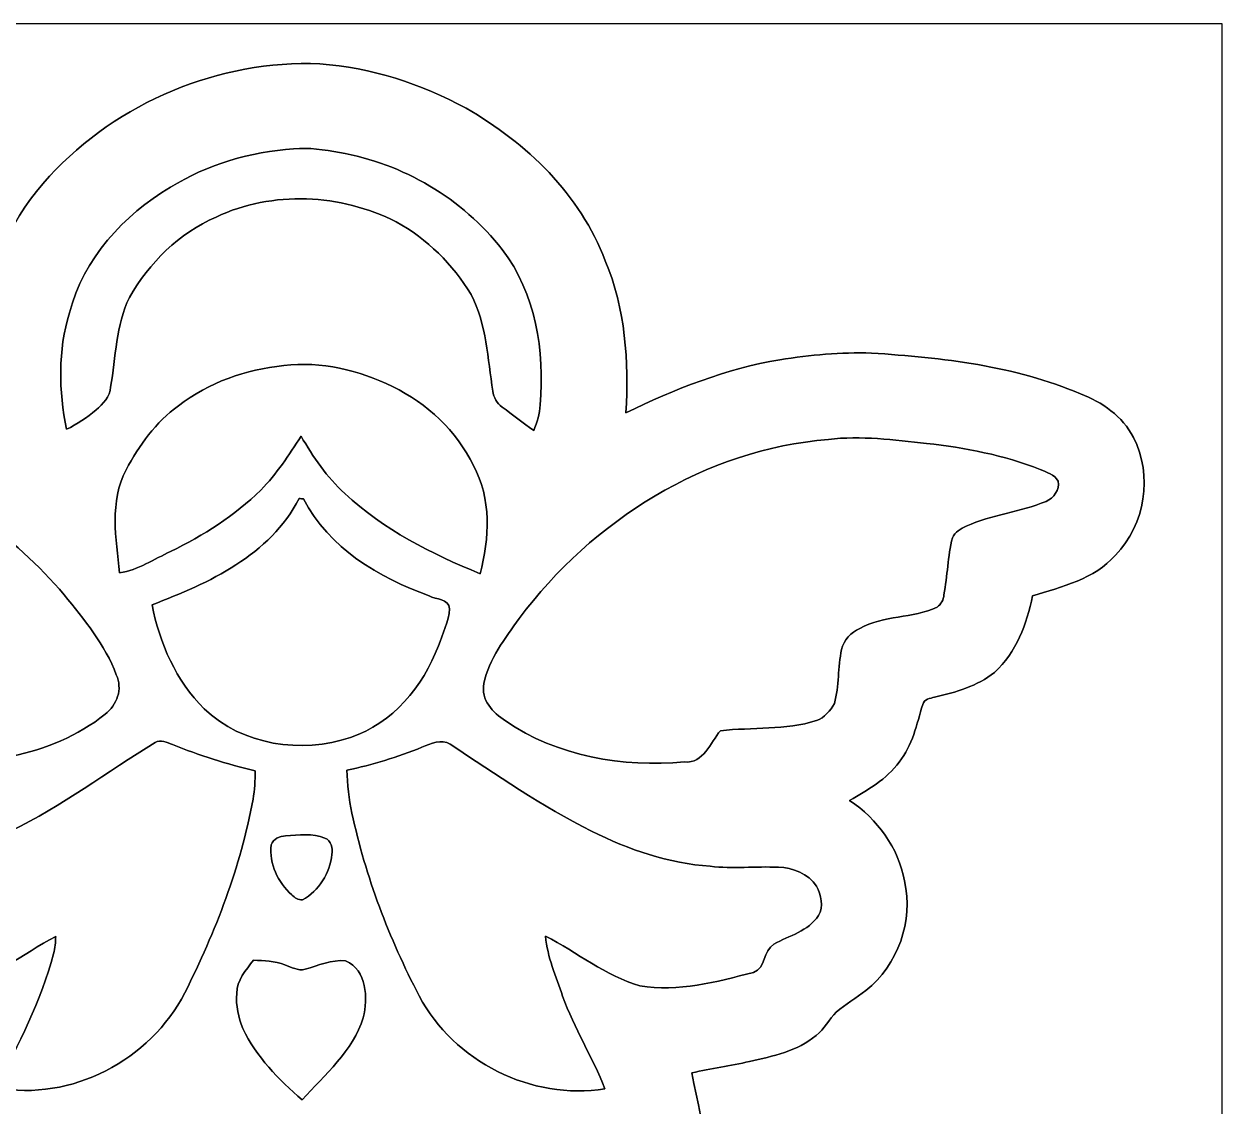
# Model space of a CAD drawing. Header units: centimetres. Extents: x -16.8 to 16.8, y -16.7 to 16.7.
# Drawn here: x -4.69 to 16.77, y -2.73 to 16.67 of the extents above; entities that cross this region are included whole.
import ezdxf

# ---------------------------------------------------------------- set-up
doc = ezdxf.new("R2010")
doc.units = ezdxf.units.CM
doc.header["$MEASUREMENT"] = 0
doc.layers.add('Layer 1', color=7, linetype='Continuous')

msp = doc.modelspace()

# ---------------------------------------------------------------- linework, layer by layer
at = {"layer": 'Layer 1', "color": 7}
for points, knots in [([(-16.77458, 16.66875), (-16.77458, 16.66875), (16.77458, 16.66875), (16.77458, 16.66875), (16.77458, 16.66875), (16.77458, 16.66875), (16.77458, -16.66875), (16.77458, -16.66875), (16.77458, -16.66875), (16.77458, -16.66875), (-16.77458, -16.66875), (-16.77458, -16.66875), (-16.77458, -16.66875), (-16.77458, -16.66875), (-16.77458, 16.66875), (-16.77458, 16.66875), (-16.77458, 16.66875), (-16.77458, 16.66875), (-16.77458, 16.66875), (-16.77458, 16.66875)], [0, 0, 0, 0, 0.16666667, 0.16666667, 0.16666667, 0.16666667, 0.33333333, 0.33333333, 0.33333333, 0.33333333, 0.5, 0.5, 0.5, 0.5, 0.66666667, 0.66666667, 0.66666667, 0.66666667, 1, 1, 1, 1]), ([(-4.2358, 13.9379), (-4.87821, 13.24151), (-5.30013, 12.35675), (-5.47017, 11.42718), (-5.47017, 11.42718), (-5.60317, 10.86167), (-5.54426, 10.27712), (-5.54531, 9.70245), (-5.54531, 9.70245), (-6.02192, 9.90565), (-6.483, 10.14765), (-6.97794, 10.30499), (-6.97794, 10.30499), (-7.72231, 10.57663), (-8.50865, 10.71316), (-9.29675, 10.77101), (-9.29675, 10.77101), (-10.0517, 10.78583), (-10.80453, 10.69799), (-11.55241, 10.60309), (-11.55241, 10.60309), (-12.36345, 10.50819), (-13.15649, 10.2803), (-13.90191, 9.94833), (-13.90191, 9.94833), (-14.1411, 9.84179), (-14.34536, 9.66646), (-14.51116, 9.46573), (-14.51116, 9.46573), (-15.12041, 8.66352), (-14.82125, 7.38964), (-13.98658, 6.864), (-13.98658, 6.864), (-13.64756, 6.62693), (-13.22282, 6.5786), (-12.85487, 6.40503), (-12.85487, 6.40503), (-12.78255, 6.34048), (-12.81042, 6.21418), (-12.76526, 6.13763), (-12.76526, 6.13763), (-12.6873, 5.75945), (-12.49468, 5.40597), (-12.23045, 5.12621), (-12.23045, 5.12621), (-11.87062, 4.77132), (-11.36509, 4.66196), (-10.88954, 4.55965), (-10.88954, 4.55965), (-10.79712, 4.18147), (-10.70681, 3.78813), (-10.45845, 3.47592), (-10.45845, 3.47592), (-10.24749, 3.14149), (-9.88378, 2.95769), (-9.56239, 2.74779), (-9.56239, 2.74779), (-9.77759, 2.56716), (-10.00372, 2.3936), (-10.17164, 2.16535), (-10.17164, 2.16535), (-10.64719, 1.51483), (-10.71316, 0.5842), (-10.31416, -0.11924), (-10.31416, -0.11924), (-10.10849, -0.47343), (-9.76912, -0.71085), (-9.44386, -0.94544), (-9.44386, -0.94544), (-9.22161, -1.0855), (-9.11578, -1.34267), (-8.90693, -1.49825), (-8.90693, -1.49825), (-8.7503, -1.64289), (-8.54675, -1.71979), (-8.34708, -1.7847), (-8.34708, -1.7847), (-7.81614, -1.92229), (-7.27886, -2.03764), (-6.73876, -2.13289), (-6.73876, -2.13289), (-6.84742, -2.81693), (-7.03016, -3.48686), (-7.2009, -4.15749), (-7.2009, -4.15749), (-7.61788, -5.76509), (-8.15904, -7.33637), (-8.70162, -8.90482), (-8.70162, -8.90482), (-8.89388, -9.43786), (-9.06533, -9.97973), (-9.18245, -10.53465), (-9.18245, -10.53465), (-9.21844, -10.87896), (-9.14329, -11.23809), (-8.95809, -11.53231), (-8.95809, -11.53231), (-8.77253, -11.82441), (-8.48254, -12.02196), (-8.24618, -12.26891), (-8.24618, -12.26891), (-8.00488, -12.51021), (-7.96008, -12.87886), (-7.73642, -13.13392), (-7.73642, -13.13392), (-7.51064, -13.42531), (-7.1568, -13.56395), (-6.83013, -13.70965), (-6.83013, -13.70965), (-5.79649, -14.12064), (-4.72334, -14.43179), (-3.62938, -14.63357), (-3.62938, -14.63357), (-3.52002, -14.66391), (-3.36691, -14.65439), (-3.31435, -14.77574), (-3.31435, -14.77574), (-3.19828, -15.00187), (-3.11079, -15.24423), (-2.9658, -15.45519), (-2.9658, -15.45519), (-2.69064, -15.83443), (-2.30717, -16.15052), (-1.85138, -16.28069), (-1.85138, -16.28069), (-1.13171, -16.53928), (-0.30727, -16.3389), (0.27058, -15.85524), (0.27058, -15.85524), (0.39511, -15.94203), (0.51929, -16.02952), (0.65087, -16.10642), (0.65087, -16.10642), (1.33456, -16.516), (2.25319, -16.48001), (2.91112, -16.0341), (2.91112, -16.0341), (3.32493, -15.78892), (3.59692, -15.36841), (3.78213, -14.93485), (3.78213, -14.93485), (3.83046, -14.84842), (3.85763, -14.73518), (3.94794, -14.68085), (3.94794, -14.68085), (4.22839, -14.60182), (4.51873, -14.56725), (4.80307, -14.50375), (4.80307, -14.50375), (5.79755, -14.2815), (6.77404, -13.97141), (7.70855, -13.56431), (7.70855, -13.56431), (8.09907, -13.40026), (8.39893, -13.06654), (8.53863, -12.6686), (8.53863, -12.6686), (8.72314, -12.14684), (9.31439, -11.94012), (9.54299, -11.44799), (9.54299, -11.44799), (9.62484, -11.28113), (9.70844, -11.10791), (9.72855, -10.92129), (9.72855, -10.92129), (9.78394, -10.61967), (9.67846, -10.32369), (9.61284, -10.03371), (9.61284, -10.03371), (9.1059, -8.40458), (8.47972, -6.8139), (8.02569, -5.16819), (8.02569, -5.16819), (7.73501, -4.1656), (7.46725, -3.15454), (7.27569, -2.12796), (7.27569, -2.12796), (7.61965, -2.05952), (7.96678, -2.00625), (8.30862, -1.92511), (8.30862, -1.92511), (8.72596, -1.8348), (9.16728, -1.74272), (9.50172, -1.45803), (9.50172, -1.45803), (9.64918, -1.34549), (9.7349, -1.1744), (9.8619, -1.04211), (9.8619, -1.04211), (10.02947, -0.90099), (10.21927, -0.78952), (10.39213, -0.65511), (10.39213, -0.65511), (10.96927, -0.19756), (11.24973, 0.59161), (11.08216, 1.30986), (11.08216, 1.30986), (10.97844, 1.90288), (10.59956, 2.42006), (10.10179, 2.74955), (10.10179, 2.74955), (10.42494, 2.94005), (10.76537, 3.12737), (10.98867, 3.43958), (10.98867, 3.43958), (11.22751, 3.73733), (11.30653, 4.11551), (11.4113, 4.47252), (11.4113, 4.47252), (11.43388, 4.56671), (11.54571, 4.5787), (11.62297, 4.60516), (11.62297, 4.60516), (12.00256, 4.6863), (12.38885, 4.80166), (12.69824, 5.04613), (12.69824, 5.04613), (13.08876, 5.39926), (13.27503, 5.91538), (13.37874, 6.41914), (13.37874, 6.41914), (13.90368, 6.58177), (14.48541, 6.71795), (14.86429, 7.14939), (14.86429, 7.14939), (15.39699, 7.69479), (15.5388, 8.58097), (15.18602, 9.25936), (15.18602, 9.25936), (14.99376, 9.63683), (14.62546, 9.8933), (14.23635, 10.03935), (14.23635, 10.03935), (13.05701, 10.54523), (11.76373, 10.68529), (10.49549, 10.77066), (10.49549, 10.77066), (9.94551, 10.78759), (9.39588, 10.73573), (8.85331, 10.65071), (8.85331, 10.65071), (7.8867, 10.48985), (6.96912, 10.12684), (6.09282, 9.69892), (6.09282, 9.69892), (6.14962, 10.61896), (6.08506, 11.56652), (5.72276, 12.42448), (5.72276, 12.42448), (5.2772, 13.61052), (4.31518, 14.53903), (3.23074, 15.15674), (3.23074, 15.15674), (2.42499, 15.59701), (1.52964, 15.88452), (0.61172, 15.95332), (0.61172, 15.95332), (-1.19309, 16.03163), (-3.01272, 15.26399), (-4.2358, 13.9379)], [0, 0, 0, 0, 0.01515152, 0.01515152, 0.01515152, 0.01515152, 0.03030303, 0.03030303, 0.03030303, 0.03030303, 0.04545455, 0.04545455, 0.04545455, 0.04545455, 0.06060606, 0.06060606, 0.06060606, 0.06060606, 0.07575758, 0.07575758, 0.07575758, 0.07575758, 0.09090909, 0.09090909, 0.09090909, 0.09090909, 0.10606061, 0.10606061, 0.10606061, 0.10606061, 0.12121212, 0.12121212, 0.12121212, 0.12121212, 0.13636364, 0.13636364, 0.13636364, 0.13636364, 0.15151515, 0.15151515, 0.15151515, 0.15151515, 0.16666667, 0.16666667, 0.16666667, 0.16666667, 0.18181818, 0.18181818, 0.18181818, 0.18181818, 0.1969697, 0.1969697, 0.1969697, 0.1969697, 0.21212121, 0.21212121, 0.21212121, 0.21212121, 0.22727273, 0.22727273, 0.22727273, 0.22727273, 0.24242424, 0.24242424, 0.24242424, 0.24242424, 0.25757576, 0.25757576, 0.25757576, 0.25757576, 0.27272727, 0.27272727, 0.27272727, 0.27272727, 0.28787879, 0.28787879, 0.28787879, 0.28787879, 0.3030303, 0.3030303, 0.3030303, 0.3030303, 0.31818182, 0.31818182, 0.31818182, 0.31818182, 0.33333333, 0.33333333, 0.33333333, 0.33333333, 0.34848485, 0.34848485, 0.34848485, 0.34848485, 0.36363636, 0.36363636, 0.36363636, 0.36363636, 0.37878788, 0.37878788, 0.37878788, 0.37878788, 0.39393939, 0.39393939, 0.39393939, 0.39393939, 0.40909091, 0.40909091, 0.40909091, 0.40909091, 0.42424242, 0.42424242, 0.42424242, 0.42424242, 0.43939394, 0.43939394, 0.43939394, 0.43939394, 0.45454545, 0.45454545, 0.45454545, 0.45454545, 0.46969697, 0.46969697, 0.46969697, 0.46969697, 0.48484848, 0.48484848, 0.48484848, 0.48484848, 0.5, 0.5, 0.5, 0.5, 0.51515152, 0.51515152, 0.51515152, 0.51515152, 0.53030303, 0.53030303, 0.53030303, 0.53030303, 0.54545455, 0.54545455, 0.54545455, 0.54545455, 0.56060606, 0.56060606, 0.56060606, 0.56060606, 0.57575758, 0.57575758, 0.57575758, 0.57575758, 0.59090909, 0.59090909, 0.59090909, 0.59090909, 0.60606061, 0.60606061, 0.60606061, 0.60606061, 0.62121212, 0.62121212, 0.62121212, 0.62121212, 0.63636364, 0.63636364, 0.63636364, 0.63636364, 0.65151515, 0.65151515, 0.65151515, 0.65151515, 0.66666667, 0.66666667, 0.66666667, 0.66666667, 0.68181818, 0.68181818, 0.68181818, 0.68181818, 0.6969697, 0.6969697, 0.6969697, 0.6969697, 0.71212121, 0.71212121, 0.71212121, 0.71212121, 0.72727273, 0.72727273, 0.72727273, 0.72727273, 0.74242424, 0.74242424, 0.74242424, 0.74242424, 0.75757576, 0.75757576, 0.75757576, 0.75757576, 0.77272727, 0.77272727, 0.77272727, 0.77272727, 0.78787879, 0.78787879, 0.78787879, 0.78787879, 0.8030303, 0.8030303, 0.8030303, 0.8030303, 0.81818182, 0.81818182, 0.81818182, 0.81818182, 0.83333333, 0.83333333, 0.83333333, 0.83333333, 0.84848485, 0.84848485, 0.84848485, 0.84848485, 0.86363636, 0.86363636, 0.86363636, 0.86363636, 0.87878788, 0.87878788, 0.87878788, 0.87878788, 0.89393939, 0.89393939, 0.89393939, 0.89393939, 0.90909091, 0.90909091, 0.90909091, 0.90909091, 0.92424242, 0.92424242, 0.92424242, 0.92424242, 0.93939394, 0.93939394, 0.93939394, 0.93939394, 0.95454545, 0.95454545, 0.95454545, 0.95454545, 0.96969697, 0.96969697, 0.96969697, 0.96969697, 1, 1, 1, 1]), ([(0.13935, 14.42932), (0.41416, 14.45895), (0.68933, 14.41168), (0.9592, 14.36582), (0.9592, 14.36582), (2.10079, 14.16861), (3.16371, 13.5382), (3.87844, 12.62662), (3.87844, 12.62662), (4.47534, 11.83958), (4.64009, 10.8077), (4.55789, 9.84285), (4.55789, 9.84285), (4.54554, 9.6841), (4.50709, 9.52817), (4.44077, 9.38354), (4.44077, 9.38354), (4.2478, 9.51759), (4.06294, 9.66258), (3.87456, 9.80299), (3.87456, 9.80299), (3.78354, 9.87072), (3.72251, 9.97409), (3.70875, 10.08697), (3.70875, 10.08697), (3.61491, 10.67012), (3.59939, 11.2843), (3.31964, 11.81806), (3.31964, 11.81806), (2.99579, 12.36027), (2.53083, 12.81747), (1.97732, 13.12227), (1.97732, 13.12227), (0.98672, 13.62463), (-0.23848, 13.68566), (-1.25095, 13.20835), (-1.25095, 13.20835), (-1.91064, 12.91555), (-2.4511, 12.39132), (-2.80388, 11.76514), (-2.80388, 11.76514), (-3.04729, 11.26596), (-3.04341, 10.69763), (-3.14008, 10.16141), (-3.14008, 10.16141), (-3.14784, 9.98502), (-3.27695, 9.85837), (-3.40043, 9.75007), (-3.40043, 9.75007), (-3.56694, 9.6199), (-3.73733, 9.48972), (-3.93241, 9.4047), (-3.93241, 9.4047), (-4.06471, 10.09297), (-4.08869, 10.81793), (-3.87562, 11.49315), (-3.87562, 11.49315), (-3.62726, 12.45729), (-2.90971, 13.2461), (-2.06446, 13.7414), (-2.06446, 13.7414), (-1.40406, 14.15486), (-0.63535, 14.37781), (0.13935, 14.42932)], [0, 0, 0, 0, 0.05882353, 0.05882353, 0.05882353, 0.05882353, 0.11764706, 0.11764706, 0.11764706, 0.11764706, 0.17647059, 0.17647059, 0.17647059, 0.17647059, 0.23529412, 0.23529412, 0.23529412, 0.23529412, 0.29411765, 0.29411765, 0.29411765, 0.29411765, 0.35294118, 0.35294118, 0.35294118, 0.35294118, 0.41176471, 0.41176471, 0.41176471, 0.41176471, 0.47058824, 0.47058824, 0.47058824, 0.47058824, 0.52941176, 0.52941176, 0.52941176, 0.52941176, 0.58823529, 0.58823529, 0.58823529, 0.58823529, 0.64705882, 0.64705882, 0.64705882, 0.64705882, 0.70588235, 0.70588235, 0.70588235, 0.70588235, 0.76470588, 0.76470588, 0.76470588, 0.76470588, 0.82352941, 0.82352941, 0.82352941, 0.82352941, 0.88235294, 0.88235294, 0.88235294, 0.88235294, 1, 1, 1, 1]), ([(-0.03739, 10.54664), (0.63359, 10.62955), (1.31092, 10.45951), (1.91347, 10.16917), (1.91347, 10.16917), (2.53083, 9.87107), (3.06035, 9.37719), (3.36056, 8.75665), (3.36056, 8.75665), (3.68582, 8.16539), (3.64772, 7.44784), (3.48298, 6.81496), (3.48298, 6.81496), (2.61056, 7.17021), (1.74943, 7.60412), (1.05728, 8.25465), (1.05728, 8.25465), (0.73272, 8.54287), (0.49142, 8.90976), (0.27234, 9.28088), (0.27234, 9.28088), (0.05786, 8.94115), (-0.16475, 8.60284), (-0.44873, 8.31568), (-0.44873, 8.31568), (-0.91616, 7.85495), (-1.47567, 7.50076), (-2.06375, 7.21395), (-2.06375, 7.21395), (-2.3622, 7.07602), (-2.64619, 6.88269), (-2.97744, 6.83189), (-2.97744, 6.83189), (-3.04694, 7.44573), (-3.16195, 8.10436), (-2.86173, 8.67798), (-2.86173, 8.67798), (-2.62573, 9.11225), (-2.33363, 9.53805), (-1.92088, 9.82274), (-1.92088, 9.82274), (-1.38359, 10.24643), (-0.71332, 10.47644), (-0.03739, 10.54664)], [0, 0, 0, 0, 0.08333333, 0.08333333, 0.08333333, 0.08333333, 0.16666667, 0.16666667, 0.16666667, 0.16666667, 0.25, 0.25, 0.25, 0.25, 0.33333333, 0.33333333, 0.33333333, 0.33333333, 0.41666667, 0.41666667, 0.41666667, 0.41666667, 0.5, 0.5, 0.5, 0.5, 0.58333333, 0.58333333, 0.58333333, 0.58333333, 0.66666667, 0.66666667, 0.66666667, 0.66666667, 0.75, 0.75, 0.75, 0.75, 0.83333333, 0.83333333, 0.83333333, 0.83333333, 1, 1, 1, 1]), ([(-9.84391, 9.2396), (-8.99971, 9.2837), (-8.15763, 9.10308), (-7.36424, 8.82474), (-7.36424, 8.82474), (-6.05402, 8.33755), (-4.87786, 7.499), (-3.96981, 6.43784), (-3.96981, 6.43784), (-3.61421, 5.9944), (-3.23462, 5.54531), (-3.03883, 5.0038), (-3.03883, 5.0038), (-2.91888, 4.75227), (-3.02472, 4.45911), (-3.23674, 4.29613), (-3.23674, 4.29613), (-4.21711, 3.51931), (-5.54143, 3.35139), (-6.75287, 3.44629), (-6.75287, 3.44629), (-7.00158, 3.53483), (-7.05944, 3.84316), (-7.26616, 3.98251), (-7.26616, 3.98251), (-7.78334, 4.08834), (-8.32732, 3.98462), (-8.83532, 4.14973), (-8.83532, 4.14973), (-9.011, 4.18888), (-9.18316, 4.28978), (-9.27241, 4.44994), (-9.27241, 4.44994), (-9.43963, 4.87221), (-9.23184, 5.43525), (-9.62201, 5.75804), (-9.62201, 5.75804), (-10.02947, 6.04555), (-10.55723, 6.01239), (-11.01408, 6.16585), (-11.01408, 6.16585), (-11.1319, 6.19936), (-11.22398, 6.29885), (-11.2522, 6.41738), (-11.2522, 6.41738), (-11.32346, 6.73806), (-11.28713, 7.07425), (-11.37532, 7.39211), (-11.37532, 7.39211), (-11.41801, 7.56991), (-11.60039, 7.6521), (-11.75314, 7.71948), (-11.75314, 7.71948), (-12.16625, 7.85671), (-12.60122, 7.92339), (-13.00621, 8.08672), (-13.00621, 8.08672), (-13.11557, 8.13223), (-13.23481, 8.19997), (-13.26868, 8.32203), (-13.26868, 8.32203), (-13.36746, 8.50547), (-13.19142, 8.59719), (-13.05983, 8.65011), (-13.05983, 8.65011), (-12.04172, 9.06745), (-10.93011, 9.16164), (-9.84391, 9.2396)], [0, 0, 0, 0, 0.05555556, 0.05555556, 0.05555556, 0.05555556, 0.11111111, 0.11111111, 0.11111111, 0.11111111, 0.16666667, 0.16666667, 0.16666667, 0.16666667, 0.22222222, 0.22222222, 0.22222222, 0.22222222, 0.27777778, 0.27777778, 0.27777778, 0.27777778, 0.33333333, 0.33333333, 0.33333333, 0.33333333, 0.38888889, 0.38888889, 0.38888889, 0.38888889, 0.44444444, 0.44444444, 0.44444444, 0.44444444, 0.5, 0.5, 0.5, 0.5, 0.55555556, 0.55555556, 0.55555556, 0.55555556, 0.61111111, 0.61111111, 0.61111111, 0.61111111, 0.66666667, 0.66666667, 0.66666667, 0.66666667, 0.72222222, 0.72222222, 0.72222222, 0.72222222, 0.77777778, 0.77777778, 0.77777778, 0.77777778, 0.83333333, 0.83333333, 0.83333333, 0.83333333, 0.88888889, 0.88888889, 0.88888889, 0.88888889, 1, 1, 1, 1]), ([(9.72044, 9.22055), (10.30817, 9.29816), (10.8966, 9.20785), (11.48151, 9.1507), (11.48151, 9.1507), (12.17436, 9.07344), (12.86686, 8.94151), (13.51668, 8.68327), (13.51668, 8.68327), (13.63239, 8.63247), (13.7735, 8.59261), (13.83736, 8.47372), (13.83736, 8.47372), (13.86805, 8.32344), (13.76045, 8.16716), (13.62251, 8.11142), (13.62251, 8.11142), (13.15967, 7.91951), (12.64708, 7.87788), (12.19059, 7.66727), (12.19059, 7.66727), (12.0964, 7.61965), (11.98386, 7.56673), (11.94541, 7.45984), (11.94541, 7.45984), (11.85898, 7.12541), (11.85616, 6.77721), (11.7916, 6.43925), (11.7916, 6.43925), (11.78525, 6.35176), (11.74362, 6.26463), (11.66812, 6.21877), (11.66812, 6.21877), (11.22962, 6.01133), (10.71174, 6.07236), (10.28347, 5.83636), (10.28347, 5.83636), (10.13001, 5.76298), (9.99278, 5.62822), (9.95856, 5.45677), (9.95856, 5.45677), (9.88907, 5.13856), (9.91658, 4.80554), (9.82945, 4.49086), (9.82945, 4.49086), (9.75607, 4.3621), (9.65129, 4.23263), (9.50666, 4.18324), (9.50666, 4.18324), (8.95174, 4.0072), (8.36013, 4.06541), (7.78827, 4.00226), (7.78827, 4.00226), (7.60448, 3.79518), (7.48806, 3.40713), (7.1434, 3.4417), (7.1434, 3.4417), (6.03779, 3.3461), (4.85951, 3.53589), (3.93382, 4.18042), (3.93382, 4.18042), (3.70769, 4.32012), (3.49215, 4.55859), (3.54965, 4.84611), (3.54965, 4.84611), (3.63432, 5.29061), (3.93206, 5.6515), (4.18077, 6.01557), (4.18077, 6.01557), (5.49204, 7.7664), (7.51381, 9.04734), (9.72044, 9.22055)], [0, 0, 0, 0, 0.05263158, 0.05263158, 0.05263158, 0.05263158, 0.10526316, 0.10526316, 0.10526316, 0.10526316, 0.15789474, 0.15789474, 0.15789474, 0.15789474, 0.21052632, 0.21052632, 0.21052632, 0.21052632, 0.26315789, 0.26315789, 0.26315789, 0.26315789, 0.31578947, 0.31578947, 0.31578947, 0.31578947, 0.36842105, 0.36842105, 0.36842105, 0.36842105, 0.42105263, 0.42105263, 0.42105263, 0.42105263, 0.47368421, 0.47368421, 0.47368421, 0.47368421, 0.52631579, 0.52631579, 0.52631579, 0.52631579, 0.57894737, 0.57894737, 0.57894737, 0.57894737, 0.63157895, 0.63157895, 0.63157895, 0.63157895, 0.68421053, 0.68421053, 0.68421053, 0.68421053, 0.73684211, 0.73684211, 0.73684211, 0.73684211, 0.78947368, 0.78947368, 0.78947368, 0.78947368, 0.84210526, 0.84210526, 0.84210526, 0.84210526, 0.89473684, 0.89473684, 0.89473684, 0.89473684, 1, 1, 1, 1]), ([(0.23848, 8.16434), (0.25823, 8.16257), (0.2981, 8.15869), (0.31821, 8.15693), (0.31821, 8.15693), (0.768, 7.27392), (1.66864, 6.74546), (2.57034, 6.41844), (2.57034, 6.41844), (2.68464, 6.34965), (2.92594, 6.36764), (2.93476, 6.18913), (2.93476, 6.18913), (2.91994, 5.95559), (2.80952, 5.74005), (2.73297, 5.52168), (2.73297, 5.52168), (2.45957, 4.79496), (1.9117, 4.13173), (1.15888, 3.88056), (1.15888, 3.88056), (0.27975, 3.58493), (-0.77999, 3.73909), (-1.46156, 4.39491), (-1.46156, 4.39491), (-1.96533, 4.89444), (-2.26624, 5.56895), (-2.39677, 6.26004), (-2.39677, 6.26004), (-1.37866, 6.64351), (-0.28328, 7.14692), (0.23848, 8.16434)], [0, 0, 0, 0, 0.11111111, 0.11111111, 0.11111111, 0.11111111, 0.22222222, 0.22222222, 0.22222222, 0.22222222, 0.33333333, 0.33333333, 0.33333333, 0.33333333, 0.44444444, 0.44444444, 0.44444444, 0.44444444, 0.55555556, 0.55555556, 0.55555556, 0.55555556, 0.66666667, 0.66666667, 0.66666667, 0.66666667, 0.77777778, 0.77777778, 0.77777778, 0.77777778, 1, 1, 1, 1]), ([(2.43875, 3.70664), (2.59115, 3.76096), (2.79047, 3.86786), (2.94428, 3.75885), (2.94428, 3.75885), (3.77402, 3.21592), (4.58893, 2.6416), (5.4797, 2.20028), (5.4797, 2.20028), (6.14257, 1.8669), (6.85976, 1.62666), (7.60342, 1.57127), (7.60342, 1.57127), (8.00982, 1.52435), (8.41869, 1.57233), (8.82579, 1.5554), (8.82579, 1.5554), (9.08367, 1.54552), (9.36096, 1.44074), (9.50771, 1.21814), (9.50771, 1.21814), (9.58321, 1.05728), (9.65094, 0.84984), (9.54123, 0.68933), (9.54123, 0.68933), (9.36554, 0.40499), (9.017, 0.33161), (8.74466, 0.17639), (8.74466, 0.17639), (8.55027, 0.06315), (8.6039, -0.25823), (8.37777, -0.3302), (8.37777, -0.3302), (7.71772, -0.49883), (7.0291, -0.69039), (6.34436, -0.56833), (6.34436, -0.56833), (5.72311, -0.39511), (5.22252, 0.03316), (4.65384, 0.31785), (4.65384, 0.31785), (4.68418, -0.05574), (4.83976, -0.40393), (4.9597, -0.75494), (4.9597, -0.75494), (5.16608, -1.32997), (5.49592, -1.84926), (5.71676, -2.41759), (5.71676, -2.41759), (4.40549, -2.62855), (3.00708, -1.92793), (2.39113, -0.75283), (2.39113, -0.75283), (1.84926, 0.28152), (1.42875, 1.38324), (1.18498, 2.52659), (1.18498, 2.52659), (1.13065, 2.77918), (1.09855, 3.03706), (1.09396, 3.29565), (1.09396, 3.29565), (1.55399, 3.38914), (2.00448, 3.52672), (2.43875, 3.70664)], [0, 0, 0, 0, 0.05882353, 0.05882353, 0.05882353, 0.05882353, 0.11764706, 0.11764706, 0.11764706, 0.11764706, 0.17647059, 0.17647059, 0.17647059, 0.17647059, 0.23529412, 0.23529412, 0.23529412, 0.23529412, 0.29411765, 0.29411765, 0.29411765, 0.29411765, 0.35294118, 0.35294118, 0.35294118, 0.35294118, 0.41176471, 0.41176471, 0.41176471, 0.41176471, 0.47058824, 0.47058824, 0.47058824, 0.47058824, 0.52941176, 0.52941176, 0.52941176, 0.52941176, 0.58823529, 0.58823529, 0.58823529, 0.58823529, 0.64705882, 0.64705882, 0.64705882, 0.64705882, 0.70588235, 0.70588235, 0.70588235, 0.70588235, 0.76470588, 0.76470588, 0.76470588, 0.76470588, 0.82352941, 0.82352941, 0.82352941, 0.82352941, 0.88235294, 0.88235294, 0.88235294, 0.88235294, 1, 1, 1, 1]), ([(-2.34139, 3.78848), (-2.24367, 3.85374), (-2.12866, 3.78778), (-2.03129, 3.75532), (-2.03129, 3.75532), (-1.55293, 3.55494), (-1.05445, 3.40819), (-0.55174, 3.28119), (-0.55174, 3.28119), (-0.54963, 3.1115), (-0.55421, 2.94076), (-0.58808, 2.77389), (-0.58808, 2.77389), (-0.80998, 1.56175), (-1.25765, 0.40217), (-1.80975, -0.69568), (-1.80975, -0.69568), (-2.42464, -1.89653), (-3.84881, -2.65218), (-5.18583, -2.39642), (-5.18583, -2.39642), (-4.79213, -1.62031), (-4.38538, -0.84138), (-4.16066, 0.00423), (-4.16066, 0.00423), (-4.13385, 0.10619), (-4.12574, 0.21131), (-4.12327, 0.31644), (-4.12327, 0.31644), (-4.71911, -0.00247), (-5.25992, -0.45861), (-5.93831, -0.59161), (-5.93831, -0.59161), (-6.56519, -0.67416), (-7.18538, -0.50094), (-7.78651, -0.34537), (-7.78651, -0.34537), (-8.02111, -0.29633), (-8.01546, -0.01341), (-8.15269, 0.13582), (-8.15269, 0.13582), (-8.40564, 0.30021), (-8.71079, 0.38135), (-8.93551, 0.58879), (-8.93551, 0.58879), (-9.12954, 0.82868), (-9.04169, 1.21673), (-8.80533, 1.39665), (-8.80533, 1.39665), (-8.44691, 1.60549), (-8.01899, 1.55716), (-7.62282, 1.55187), (-7.62282, 1.55187), (-6.68373, 1.51306), (-5.75592, 1.78047), (-4.92619, 2.20733), (-4.92619, 2.20733), (-4.01108, 2.64231), (-3.20463, 3.26496), (-2.34139, 3.78848)], [0, 0, 0, 0, 0.0625, 0.0625, 0.0625, 0.0625, 0.125, 0.125, 0.125, 0.125, 0.1875, 0.1875, 0.1875, 0.1875, 0.25, 0.25, 0.25, 0.25, 0.3125, 0.3125, 0.3125, 0.3125, 0.375, 0.375, 0.375, 0.375, 0.4375, 0.4375, 0.4375, 0.4375, 0.5, 0.5, 0.5, 0.5, 0.5625, 0.5625, 0.5625, 0.5625, 0.625, 0.625, 0.625, 0.625, 0.6875, 0.6875, 0.6875, 0.6875, 0.75, 0.75, 0.75, 0.75, 0.8125, 0.8125, 0.8125, 0.8125, 0.875, 0.875, 0.875, 0.875, 1, 1, 1, 1]), ([(-0.00318, 2.11984), (0.2286, 2.13184), (0.47942, 2.16711), (0.70097, 2.0761), (0.70097, 2.0761), (0.81315, 2.03482), (0.85161, 1.89442), (0.8255, 1.78541), (0.8255, 1.78541), (0.78811, 1.45239), (0.59619, 1.12854), (0.29598, 0.97014), (0.29598, 0.97014), (0.22154, 0.96344), (0.15981, 1.01353), (0.10654, 1.05798), (0.10654, 1.05798), (-0.13829, 1.28376), (-0.30445, 1.61537), (-0.26, 1.95439), (-0.26, 1.95439), (-0.22966, 2.06446), (-0.10689, 2.11067), (-0.00318, 2.11984)], [0, 0, 0, 0, 0.14285714, 0.14285714, 0.14285714, 0.14285714, 0.28571429, 0.28571429, 0.28571429, 0.28571429, 0.42857143, 0.42857143, 0.42857143, 0.42857143, 0.57142857, 0.57142857, 0.57142857, 0.57142857, 0.71428571, 0.71428571, 0.71428571, 0.71428571, 1, 1, 1, 1]), ([(-0.58067, -0.1083), (-0.39335, -0.127), (-0.19509, -0.11712), (-0.01834, -0.19473), (-0.01834, -0.19473), (0.09807, -0.23319), (0.21766, -0.31115), (0.34431, -0.27129), (0.34431, -0.27129), (0.58279, -0.20779), (0.81774, -0.1016), (1.07068, -0.11994), (1.07068, -0.11994), (1.45556, -0.29669), (1.47214, -0.78387), (1.38677, -1.14124), (1.38677, -1.14124), (1.20086, -1.7466), (0.69779, -2.15759), (0.29245, -2.61655), (0.29245, -2.61655), (-0.12665, -2.25002), (-0.52846, -1.84468), (-0.77223, -1.33632), (-0.77223, -1.33632), (-0.8449, -1.13559), (-0.90205, -0.92357), (-0.87983, -0.70803), (-0.87983, -0.70803), (-0.88406, -0.46814), (-0.70767, -0.29139), (-0.58067, -0.1083)], [0, 0, 0, 0, 0.11111111, 0.11111111, 0.11111111, 0.11111111, 0.22222222, 0.22222222, 0.22222222, 0.22222222, 0.33333333, 0.33333333, 0.33333333, 0.33333333, 0.44444444, 0.44444444, 0.44444444, 0.44444444, 0.55555556, 0.55555556, 0.55555556, 0.55555556, 0.66666667, 0.66666667, 0.66666667, 0.66666667, 0.77777778, 0.77777778, 0.77777778, 0.77777778, 1, 1, 1, 1])]:
    msp.add_open_spline(points, degree=3, knots=knots, dxfattribs=at)
at = {"layer": 'Layer 1', "color": 252}
for points, knots in [([(-4.2358, 13.9379), (-3.01272, 15.26399), (-1.19309, 16.03163), (0.61172, 15.95332), (0.61172, 15.95332), (1.52964, 15.88452), (2.42499, 15.59701), (3.23074, 15.15674), (3.23074, 15.15674), (4.31518, 14.53903), (5.2772, 13.61052), (5.72276, 12.42448), (5.72276, 12.42448), (6.08506, 11.56652), (6.14962, 10.61896), (6.09282, 9.69892), (6.09282, 9.69892), (6.96912, 10.12684), (7.8867, 10.48985), (8.85331, 10.65071), (8.85331, 10.65071), (9.39588, 10.73573), (9.94551, 10.78759), (10.49549, 10.77066), (10.49549, 10.77066), (11.76373, 10.68529), (13.05701, 10.54523), (14.23635, 10.03935), (14.23635, 10.03935), (14.62546, 9.8933), (14.99376, 9.63683), (15.18602, 9.25936), (15.18602, 9.25936), (15.5388, 8.58097), (15.39699, 7.69479), (14.86429, 7.14939), (14.86429, 7.14939), (14.48541, 6.71795), (13.90368, 6.58177), (13.37874, 6.41914), (13.37874, 6.41914), (13.27503, 5.91538), (13.08876, 5.39926), (12.69824, 5.04613), (12.69824, 5.04613), (12.38885, 4.80166), (12.00256, 4.6863), (11.62297, 4.60516), (11.62297, 4.60516), (11.54571, 4.5787), (11.43388, 4.56671), (11.4113, 4.47252), (11.4113, 4.47252), (11.30653, 4.11551), (11.22751, 3.73733), (10.98867, 3.43958), (10.98867, 3.43958), (10.76537, 3.12737), (10.42494, 2.94005), (10.10179, 2.74955), (10.10179, 2.74955), (10.59956, 2.42006), (10.97844, 1.90288), (11.08216, 1.30986), (11.08216, 1.30986), (11.24973, 0.59161), (10.96927, -0.19756), (10.39213, -0.65511), (10.39213, -0.65511), (10.21927, -0.78952), (10.02947, -0.90099), (9.8619, -1.04211), (9.8619, -1.04211), (9.7349, -1.1744), (9.64918, -1.34549), (9.50172, -1.45803), (9.50172, -1.45803), (9.16728, -1.74272), (8.72596, -1.8348), (8.30862, -1.92511), (8.30862, -1.92511), (7.96678, -2.00625), (7.61965, -2.05952), (7.27569, -2.12796), (7.27569, -2.12796), (7.46725, -3.15454), (7.73501, -4.1656), (8.02569, -5.16819), (8.02569, -5.16819), (8.47972, -6.8139), (9.1059, -8.40458), (9.61284, -10.03371), (9.61284, -10.03371), (9.67846, -10.32369), (9.78394, -10.61967), (9.72855, -10.92129), (9.72855, -10.92129), (9.70844, -11.10791), (9.62484, -11.28113), (9.54299, -11.44799), (9.54299, -11.44799), (9.31439, -11.94012), (8.72314, -12.14684), (8.53863, -12.6686), (8.53863, -12.6686), (8.39893, -13.06654), (8.09907, -13.40026), (7.70855, -13.56431), (7.70855, -13.56431), (6.77404, -13.97141), (5.79755, -14.2815), (4.80307, -14.50375), (4.80307, -14.50375), (4.51873, -14.56725), (4.22839, -14.60182), (3.94794, -14.68085), (3.94794, -14.68085), (3.85763, -14.73518), (3.83046, -14.84842), (3.78213, -14.93485), (3.78213, -14.93485), (3.59692, -15.36841), (3.32493, -15.78892), (2.91112, -16.0341), (2.91112, -16.0341), (2.25319, -16.48001), (1.33456, -16.516), (0.65087, -16.10642), (0.65087, -16.10642), (0.51929, -16.02952), (0.39511, -15.94203), (0.27058, -15.85524), (0.27058, -15.85524), (-0.30727, -16.3389), (-1.13171, -16.53928), (-1.85138, -16.28069), (-1.85138, -16.28069), (-2.30717, -16.15052), (-2.69064, -15.83443), (-2.9658, -15.45519), (-2.9658, -15.45519), (-3.11079, -15.24423), (-3.19828, -15.00187), (-3.31435, -14.77574), (-3.31435, -14.77574), (-3.36691, -14.65439), (-3.52002, -14.66391), (-3.62938, -14.63357), (-3.62938, -14.63357), (-4.72334, -14.43179), (-5.79649, -14.12064), (-6.83013, -13.70965), (-6.83013, -13.70965), (-7.1568, -13.56395), (-7.51064, -13.42531), (-7.73642, -13.13392), (-7.73642, -13.13392), (-7.96008, -12.87886), (-8.00488, -12.51021), (-8.24618, -12.26891), (-8.24618, -12.26891), (-8.48254, -12.02196), (-8.77253, -11.82441), (-8.95809, -11.53231), (-8.95809, -11.53231), (-9.14329, -11.23809), (-9.21844, -10.87896), (-9.18245, -10.53465), (-9.18245, -10.53465), (-9.06533, -9.97973), (-8.89388, -9.43786), (-8.70162, -8.90482), (-8.70162, -8.90482), (-8.15904, -7.33637), (-7.61788, -5.76509), (-7.2009, -4.15749), (-7.2009, -4.15749), (-7.03016, -3.48686), (-6.84742, -2.81693), (-6.73876, -2.13289), (-6.73876, -2.13289), (-7.27886, -2.03764), (-7.81614, -1.92229), (-8.34708, -1.7847), (-8.34708, -1.7847), (-8.54675, -1.71979), (-8.7503, -1.64289), (-8.90693, -1.49825), (-8.90693, -1.49825), (-9.11578, -1.34267), (-9.22161, -1.0855), (-9.44386, -0.94544), (-9.44386, -0.94544), (-9.76912, -0.71085), (-10.10849, -0.47343), (-10.31416, -0.11924), (-10.31416, -0.11924), (-10.71316, 0.5842), (-10.64719, 1.51483), (-10.17164, 2.16535), (-10.17164, 2.16535), (-10.00372, 2.3936), (-9.77759, 2.56716), (-9.56239, 2.74779), (-9.56239, 2.74779), (-9.88378, 2.95769), (-10.24749, 3.14149), (-10.45845, 3.47592), (-10.45845, 3.47592), (-10.70681, 3.78813), (-10.79712, 4.18147), (-10.88954, 4.55965), (-10.88954, 4.55965), (-11.36509, 4.66196), (-11.87062, 4.77132), (-12.23045, 5.12621), (-12.23045, 5.12621), (-12.49468, 5.40597), (-12.6873, 5.75945), (-12.76526, 6.13763), (-12.76526, 6.13763), (-12.81042, 6.21418), (-12.78255, 6.34048), (-12.85487, 6.40503), (-12.85487, 6.40503), (-13.22282, 6.5786), (-13.64756, 6.62693), (-13.98658, 6.864), (-13.98658, 6.864), (-14.82125, 7.38964), (-15.12041, 8.66352), (-14.51116, 9.46573), (-14.51116, 9.46573), (-14.34536, 9.66646), (-14.1411, 9.84179), (-13.90191, 9.94833), (-13.90191, 9.94833), (-13.15649, 10.2803), (-12.36345, 10.50819), (-11.55241, 10.60309), (-11.55241, 10.60309), (-10.80453, 10.69799), (-10.0517, 10.78583), (-9.29675, 10.77101), (-9.29675, 10.77101), (-8.50865, 10.71316), (-7.72231, 10.57663), (-6.97794, 10.30499), (-6.97794, 10.30499), (-6.483, 10.14765), (-6.02192, 9.90565), (-5.54531, 9.70245), (-5.54531, 9.70245), (-5.54426, 10.27712), (-5.60317, 10.86167), (-5.47017, 11.42718), (-5.47017, 11.42718), (-5.30013, 12.35675), (-4.87821, 13.24151), (-4.2358, 13.9379), (-4.2358, 13.9379), (-4.2358, 13.9379), (-4.2358, 13.9379), (-4.2358, 13.9379)], [0, 0, 0, 0, 0.01492537, 0.01492537, 0.01492537, 0.01492537, 0.02985075, 0.02985075, 0.02985075, 0.02985075, 0.04477612, 0.04477612, 0.04477612, 0.04477612, 0.05970149, 0.05970149, 0.05970149, 0.05970149, 0.07462687, 0.07462687, 0.07462687, 0.07462687, 0.08955224, 0.08955224, 0.08955224, 0.08955224, 0.10447761, 0.10447761, 0.10447761, 0.10447761, 0.11940299, 0.11940299, 0.11940299, 0.11940299, 0.13432836, 0.13432836, 0.13432836, 0.13432836, 0.14925373, 0.14925373, 0.14925373, 0.14925373, 0.1641791, 0.1641791, 0.1641791, 0.1641791, 0.17910448, 0.17910448, 0.17910448, 0.17910448, 0.19402985, 0.19402985, 0.19402985, 0.19402985, 0.20895522, 0.20895522, 0.20895522, 0.20895522, 0.2238806, 0.2238806, 0.2238806, 0.2238806, 0.23880597, 0.23880597, 0.23880597, 0.23880597, 0.25373134, 0.25373134, 0.25373134, 0.25373134, 0.26865672, 0.26865672, 0.26865672, 0.26865672, 0.28358209, 0.28358209, 0.28358209, 0.28358209, 0.29850746, 0.29850746, 0.29850746, 0.29850746, 0.31343284, 0.31343284, 0.31343284, 0.31343284, 0.32835821, 0.32835821, 0.32835821, 0.32835821, 0.34328358, 0.34328358, 0.34328358, 0.34328358, 0.35820896, 0.35820896, 0.35820896, 0.35820896, 0.37313433, 0.37313433, 0.37313433, 0.37313433, 0.3880597, 0.3880597, 0.3880597, 0.3880597, 0.40298507, 0.40298507, 0.40298507, 0.40298507, 0.41791045, 0.41791045, 0.41791045, 0.41791045, 0.43283582, 0.43283582, 0.43283582, 0.43283582, 0.44776119, 0.44776119, 0.44776119, 0.44776119, 0.46268657, 0.46268657, 0.46268657, 0.46268657, 0.47761194, 0.47761194, 0.47761194, 0.47761194, 0.49253731, 0.49253731, 0.49253731, 0.49253731, 0.50746269, 0.50746269, 0.50746269, 0.50746269, 0.52238806, 0.52238806, 0.52238806, 0.52238806, 0.53731343, 0.53731343, 0.53731343, 0.53731343, 0.55223881, 0.55223881, 0.55223881, 0.55223881, 0.56716418, 0.56716418, 0.56716418, 0.56716418, 0.58208955, 0.58208955, 0.58208955, 0.58208955, 0.59701493, 0.59701493, 0.59701493, 0.59701493, 0.6119403, 0.6119403, 0.6119403, 0.6119403, 0.62686567, 0.62686567, 0.62686567, 0.62686567, 0.64179104, 0.64179104, 0.64179104, 0.64179104, 0.65671642, 0.65671642, 0.65671642, 0.65671642, 0.67164179, 0.67164179, 0.67164179, 0.67164179, 0.68656716, 0.68656716, 0.68656716, 0.68656716, 0.70149254, 0.70149254, 0.70149254, 0.70149254, 0.71641791, 0.71641791, 0.71641791, 0.71641791, 0.73134328, 0.73134328, 0.73134328, 0.73134328, 0.74626866, 0.74626866, 0.74626866, 0.74626866, 0.76119403, 0.76119403, 0.76119403, 0.76119403, 0.7761194, 0.7761194, 0.7761194, 0.7761194, 0.79104478, 0.79104478, 0.79104478, 0.79104478, 0.80597015, 0.80597015, 0.80597015, 0.80597015, 0.82089552, 0.82089552, 0.82089552, 0.82089552, 0.8358209, 0.8358209, 0.8358209, 0.8358209, 0.85074627, 0.85074627, 0.85074627, 0.85074627, 0.86567164, 0.86567164, 0.86567164, 0.86567164, 0.88059701, 0.88059701, 0.88059701, 0.88059701, 0.89552239, 0.89552239, 0.89552239, 0.89552239, 0.91044776, 0.91044776, 0.91044776, 0.91044776, 0.92537313, 0.92537313, 0.92537313, 0.92537313, 0.94029851, 0.94029851, 0.94029851, 0.94029851, 0.95522388, 0.95522388, 0.95522388, 0.95522388, 0.97014925, 0.97014925, 0.97014925, 0.97014925, 1, 1, 1, 1]), ([(0.13935, 14.42932), (-0.63535, 14.37781), (-1.40406, 14.15486), (-2.06446, 13.7414), (-2.06446, 13.7414), (-2.90971, 13.2461), (-3.62726, 12.45729), (-3.87562, 11.49315), (-3.87562, 11.49315), (-4.08869, 10.81793), (-4.06471, 10.09297), (-3.93241, 9.4047), (-3.93241, 9.4047), (-3.73733, 9.48972), (-3.56694, 9.6199), (-3.40043, 9.75007), (-3.40043, 9.75007), (-3.27695, 9.85837), (-3.14784, 9.98502), (-3.14008, 10.16141), (-3.14008, 10.16141), (-3.04341, 10.69763), (-3.04729, 11.26596), (-2.80388, 11.76514), (-2.80388, 11.76514), (-2.4511, 12.39132), (-1.91064, 12.91555), (-1.25095, 13.20835), (-1.25095, 13.20835), (-0.23848, 13.68566), (0.98672, 13.62463), (1.97732, 13.12227), (1.97732, 13.12227), (2.53083, 12.81747), (2.99579, 12.36027), (3.31964, 11.81806), (3.31964, 11.81806), (3.59939, 11.2843), (3.61491, 10.67012), (3.70875, 10.08697), (3.70875, 10.08697), (3.72251, 9.97409), (3.78354, 9.87072), (3.87456, 9.80299), (3.87456, 9.80299), (4.06294, 9.66258), (4.2478, 9.51759), (4.44077, 9.38354), (4.44077, 9.38354), (4.50709, 9.52817), (4.54554, 9.6841), (4.55789, 9.84285), (4.55789, 9.84285), (4.64009, 10.8077), (4.47534, 11.83958), (3.87844, 12.62662), (3.87844, 12.62662), (3.16371, 13.5382), (2.10079, 14.16861), (0.9592, 14.36582), (0.9592, 14.36582), (0.68933, 14.41168), (0.41416, 14.45895), (0.13935, 14.42932), (0.13935, 14.42932), (0.13935, 14.42932), (0.13935, 14.42932), (0.13935, 14.42932)], [0, 0, 0, 0, 0.05555556, 0.05555556, 0.05555556, 0.05555556, 0.11111111, 0.11111111, 0.11111111, 0.11111111, 0.16666667, 0.16666667, 0.16666667, 0.16666667, 0.22222222, 0.22222222, 0.22222222, 0.22222222, 0.27777778, 0.27777778, 0.27777778, 0.27777778, 0.33333333, 0.33333333, 0.33333333, 0.33333333, 0.38888889, 0.38888889, 0.38888889, 0.38888889, 0.44444444, 0.44444444, 0.44444444, 0.44444444, 0.5, 0.5, 0.5, 0.5, 0.55555556, 0.55555556, 0.55555556, 0.55555556, 0.61111111, 0.61111111, 0.61111111, 0.61111111, 0.66666667, 0.66666667, 0.66666667, 0.66666667, 0.72222222, 0.72222222, 0.72222222, 0.72222222, 0.77777778, 0.77777778, 0.77777778, 0.77777778, 0.83333333, 0.83333333, 0.83333333, 0.83333333, 0.88888889, 0.88888889, 0.88888889, 0.88888889, 1, 1, 1, 1]), ([(-0.03739, 10.54664), (-0.71332, 10.47644), (-1.38359, 10.24643), (-1.92088, 9.82274), (-1.92088, 9.82274), (-2.33363, 9.53805), (-2.62573, 9.11225), (-2.86173, 8.67798), (-2.86173, 8.67798), (-3.16195, 8.10436), (-3.04694, 7.44573), (-2.97744, 6.83189), (-2.97744, 6.83189), (-2.64619, 6.88269), (-2.3622, 7.07602), (-2.06375, 7.21395), (-2.06375, 7.21395), (-1.47567, 7.50076), (-0.91616, 7.85495), (-0.44873, 8.31568), (-0.44873, 8.31568), (-0.16475, 8.60284), (0.05786, 8.94115), (0.27234, 9.28088), (0.27234, 9.28088), (0.49142, 8.90976), (0.73272, 8.54287), (1.05728, 8.25465), (1.05728, 8.25465), (1.74943, 7.60412), (2.61056, 7.17021), (3.48298, 6.81496), (3.48298, 6.81496), (3.64772, 7.44784), (3.68582, 8.16539), (3.36056, 8.75665), (3.36056, 8.75665), (3.06035, 9.37719), (2.53083, 9.87107), (1.91347, 10.16917), (1.91347, 10.16917), (1.31092, 10.45951), (0.63359, 10.62955), (-0.03739, 10.54664), (-0.03739, 10.54664), (-0.03739, 10.54664), (-0.03739, 10.54664), (-0.03739, 10.54664)], [0, 0, 0, 0, 0.07692308, 0.07692308, 0.07692308, 0.07692308, 0.15384615, 0.15384615, 0.15384615, 0.15384615, 0.23076923, 0.23076923, 0.23076923, 0.23076923, 0.30769231, 0.30769231, 0.30769231, 0.30769231, 0.38461538, 0.38461538, 0.38461538, 0.38461538, 0.46153846, 0.46153846, 0.46153846, 0.46153846, 0.53846154, 0.53846154, 0.53846154, 0.53846154, 0.61538462, 0.61538462, 0.61538462, 0.61538462, 0.69230769, 0.69230769, 0.69230769, 0.69230769, 0.76923077, 0.76923077, 0.76923077, 0.76923077, 0.84615385, 0.84615385, 0.84615385, 0.84615385, 1, 1, 1, 1]), ([(-9.84391, 9.2396), (-10.93011, 9.16164), (-12.04172, 9.06745), (-13.05983, 8.65011), (-13.05983, 8.65011), (-13.19142, 8.59719), (-13.36746, 8.50547), (-13.26868, 8.32203), (-13.26868, 8.32203), (-13.23481, 8.19997), (-13.11557, 8.13223), (-13.00621, 8.08672), (-13.00621, 8.08672), (-12.60122, 7.92339), (-12.16625, 7.85671), (-11.75314, 7.71948), (-11.75314, 7.71948), (-11.60039, 7.6521), (-11.41801, 7.56991), (-11.37532, 7.39211), (-11.37532, 7.39211), (-11.28713, 7.07425), (-11.32346, 6.73806), (-11.2522, 6.41738), (-11.2522, 6.41738), (-11.22398, 6.29885), (-11.1319, 6.19936), (-11.01408, 6.16585), (-11.01408, 6.16585), (-10.55723, 6.01239), (-10.02947, 6.04555), (-9.62201, 5.75804), (-9.62201, 5.75804), (-9.23184, 5.43525), (-9.43963, 4.87221), (-9.27241, 4.44994), (-9.27241, 4.44994), (-9.18316, 4.28978), (-9.011, 4.18888), (-8.83532, 4.14973), (-8.83532, 4.14973), (-8.32732, 3.98462), (-7.78334, 4.08834), (-7.26616, 3.98251), (-7.26616, 3.98251), (-7.05944, 3.84316), (-7.00158, 3.53483), (-6.75287, 3.44629), (-6.75287, 3.44629), (-5.54143, 3.35139), (-4.21711, 3.51931), (-3.23674, 4.29613), (-3.23674, 4.29613), (-3.02472, 4.45911), (-2.91888, 4.75227), (-3.03883, 5.0038), (-3.03883, 5.0038), (-3.23462, 5.54531), (-3.61421, 5.9944), (-3.96981, 6.43784), (-3.96981, 6.43784), (-4.87786, 7.499), (-6.05402, 8.33755), (-7.36424, 8.82474), (-7.36424, 8.82474), (-8.15763, 9.10308), (-8.99971, 9.2837), (-9.84391, 9.2396), (-9.84391, 9.2396), (-9.84391, 9.2396), (-9.84391, 9.2396), (-9.84391, 9.2396)], [0, 0, 0, 0, 0.05263158, 0.05263158, 0.05263158, 0.05263158, 0.10526316, 0.10526316, 0.10526316, 0.10526316, 0.15789474, 0.15789474, 0.15789474, 0.15789474, 0.21052632, 0.21052632, 0.21052632, 0.21052632, 0.26315789, 0.26315789, 0.26315789, 0.26315789, 0.31578947, 0.31578947, 0.31578947, 0.31578947, 0.36842105, 0.36842105, 0.36842105, 0.36842105, 0.42105263, 0.42105263, 0.42105263, 0.42105263, 0.47368421, 0.47368421, 0.47368421, 0.47368421, 0.52631579, 0.52631579, 0.52631579, 0.52631579, 0.57894737, 0.57894737, 0.57894737, 0.57894737, 0.63157895, 0.63157895, 0.63157895, 0.63157895, 0.68421053, 0.68421053, 0.68421053, 0.68421053, 0.73684211, 0.73684211, 0.73684211, 0.73684211, 0.78947368, 0.78947368, 0.78947368, 0.78947368, 0.84210526, 0.84210526, 0.84210526, 0.84210526, 0.89473684, 0.89473684, 0.89473684, 0.89473684, 1, 1, 1, 1]), ([(9.72044, 9.22055), (7.51381, 9.04734), (5.49204, 7.7664), (4.18077, 6.01557), (4.18077, 6.01557), (3.93206, 5.6515), (3.63432, 5.29061), (3.54965, 4.84611), (3.54965, 4.84611), (3.49215, 4.55859), (3.70769, 4.32012), (3.93382, 4.18042), (3.93382, 4.18042), (4.85951, 3.53589), (6.03779, 3.3461), (7.1434, 3.4417), (7.1434, 3.4417), (7.48806, 3.40713), (7.60448, 3.79518), (7.78827, 4.00226), (7.78827, 4.00226), (8.36013, 4.06541), (8.95174, 4.0072), (9.50666, 4.18324), (9.50666, 4.18324), (9.65129, 4.23263), (9.75607, 4.3621), (9.82945, 4.49086), (9.82945, 4.49086), (9.91658, 4.80554), (9.88907, 5.13856), (9.95856, 5.45677), (9.95856, 5.45677), (9.99278, 5.62822), (10.13001, 5.76298), (10.28347, 5.83636), (10.28347, 5.83636), (10.71174, 6.07236), (11.22962, 6.01133), (11.66812, 6.21877), (11.66812, 6.21877), (11.74362, 6.26463), (11.78525, 6.35176), (11.7916, 6.43925), (11.7916, 6.43925), (11.85616, 6.77721), (11.85898, 7.12541), (11.94541, 7.45984), (11.94541, 7.45984), (11.98386, 7.56673), (12.0964, 7.61965), (12.19059, 7.66727), (12.19059, 7.66727), (12.64708, 7.87788), (13.15967, 7.91951), (13.62251, 8.11142), (13.62251, 8.11142), (13.76045, 8.16716), (13.86805, 8.32344), (13.83736, 8.47372), (13.83736, 8.47372), (13.7735, 8.59261), (13.63239, 8.63247), (13.51668, 8.68327), (13.51668, 8.68327), (12.86686, 8.94151), (12.17436, 9.07344), (11.48151, 9.1507), (11.48151, 9.1507), (10.8966, 9.20785), (10.30817, 9.29816), (9.72044, 9.22055), (9.72044, 9.22055), (9.72044, 9.22055), (9.72044, 9.22055), (9.72044, 9.22055)], [0, 0, 0, 0, 0.05, 0.05, 0.05, 0.05, 0.1, 0.1, 0.1, 0.1, 0.15, 0.15, 0.15, 0.15, 0.2, 0.2, 0.2, 0.2, 0.25, 0.25, 0.25, 0.25, 0.3, 0.3, 0.3, 0.3, 0.35, 0.35, 0.35, 0.35, 0.4, 0.4, 0.4, 0.4, 0.45, 0.45, 0.45, 0.45, 0.5, 0.5, 0.5, 0.5, 0.55, 0.55, 0.55, 0.55, 0.6, 0.6, 0.6, 0.6, 0.65, 0.65, 0.65, 0.65, 0.7, 0.7, 0.7, 0.7, 0.75, 0.75, 0.75, 0.75, 0.8, 0.8, 0.8, 0.8, 0.85, 0.85, 0.85, 0.85, 0.9, 0.9, 0.9, 0.9, 1, 1, 1, 1]), ([(0.23848, 8.16434), (-0.28328, 7.14692), (-1.37866, 6.64351), (-2.39677, 6.26004), (-2.39677, 6.26004), (-2.26624, 5.56895), (-1.96533, 4.89444), (-1.46156, 4.39491), (-1.46156, 4.39491), (-0.77999, 3.73909), (0.27975, 3.58493), (1.15888, 3.88056), (1.15888, 3.88056), (1.9117, 4.13173), (2.45957, 4.79496), (2.73297, 5.52168), (2.73297, 5.52168), (2.80952, 5.74005), (2.91994, 5.95559), (2.93476, 6.18913), (2.93476, 6.18913), (2.92594, 6.36764), (2.68464, 6.34965), (2.57034, 6.41844), (2.57034, 6.41844), (1.66864, 6.74546), (0.768, 7.27392), (0.31821, 8.15693), (0.31821, 8.15693), (0.2981, 8.15869), (0.25823, 8.16257), (0.23848, 8.16434), (0.23848, 8.16434), (0.23848, 8.16434), (0.23848, 8.16434), (0.23848, 8.16434)], [0, 0, 0, 0, 0.1, 0.1, 0.1, 0.1, 0.2, 0.2, 0.2, 0.2, 0.3, 0.3, 0.3, 0.3, 0.4, 0.4, 0.4, 0.4, 0.5, 0.5, 0.5, 0.5, 0.6, 0.6, 0.6, 0.6, 0.7, 0.7, 0.7, 0.7, 0.8, 0.8, 0.8, 0.8, 1, 1, 1, 1]), ([(2.43875, 3.70664), (2.00448, 3.52672), (1.55399, 3.38914), (1.09396, 3.29565), (1.09396, 3.29565), (1.09855, 3.03706), (1.13065, 2.77918), (1.18498, 2.52659), (1.18498, 2.52659), (1.42875, 1.38324), (1.84926, 0.28152), (2.39113, -0.75283), (2.39113, -0.75283), (3.00708, -1.92793), (4.40549, -2.62855), (5.71676, -2.41759), (5.71676, -2.41759), (5.49592, -1.84926), (5.16608, -1.32997), (4.9597, -0.75494), (4.9597, -0.75494), (4.83976, -0.40393), (4.68418, -0.05574), (4.65384, 0.31785), (4.65384, 0.31785), (5.22252, 0.03316), (5.72311, -0.39511), (6.34436, -0.56833), (6.34436, -0.56833), (7.0291, -0.69039), (7.71772, -0.49883), (8.37777, -0.3302), (8.37777, -0.3302), (8.6039, -0.25823), (8.55027, 0.06315), (8.74466, 0.17639), (8.74466, 0.17639), (9.017, 0.33161), (9.36554, 0.40499), (9.54123, 0.68933), (9.54123, 0.68933), (9.65094, 0.84984), (9.58321, 1.05728), (9.50771, 1.21814), (9.50771, 1.21814), (9.36096, 1.44074), (9.08367, 1.54552), (8.82579, 1.5554), (8.82579, 1.5554), (8.41869, 1.57233), (8.00982, 1.52435), (7.60342, 1.57127), (7.60342, 1.57127), (6.85976, 1.62666), (6.14257, 1.8669), (5.4797, 2.20028), (5.4797, 2.20028), (4.58893, 2.6416), (3.77402, 3.21592), (2.94428, 3.75885), (2.94428, 3.75885), (2.79047, 3.86786), (2.59115, 3.76096), (2.43875, 3.70664), (2.43875, 3.70664), (2.43875, 3.70664), (2.43875, 3.70664), (2.43875, 3.70664)], [0, 0, 0, 0, 0.05555556, 0.05555556, 0.05555556, 0.05555556, 0.11111111, 0.11111111, 0.11111111, 0.11111111, 0.16666667, 0.16666667, 0.16666667, 0.16666667, 0.22222222, 0.22222222, 0.22222222, 0.22222222, 0.27777778, 0.27777778, 0.27777778, 0.27777778, 0.33333333, 0.33333333, 0.33333333, 0.33333333, 0.38888889, 0.38888889, 0.38888889, 0.38888889, 0.44444444, 0.44444444, 0.44444444, 0.44444444, 0.5, 0.5, 0.5, 0.5, 0.55555556, 0.55555556, 0.55555556, 0.55555556, 0.61111111, 0.61111111, 0.61111111, 0.61111111, 0.66666667, 0.66666667, 0.66666667, 0.66666667, 0.72222222, 0.72222222, 0.72222222, 0.72222222, 0.77777778, 0.77777778, 0.77777778, 0.77777778, 0.83333333, 0.83333333, 0.83333333, 0.83333333, 0.88888889, 0.88888889, 0.88888889, 0.88888889, 1, 1, 1, 1]), ([(-2.34139, 3.78848), (-3.20463, 3.26496), (-4.01108, 2.64231), (-4.92619, 2.20733), (-4.92619, 2.20733), (-5.75592, 1.78047), (-6.68373, 1.51306), (-7.62282, 1.55187), (-7.62282, 1.55187), (-8.01899, 1.55716), (-8.44691, 1.60549), (-8.80533, 1.39665), (-8.80533, 1.39665), (-9.04169, 1.21673), (-9.12954, 0.82868), (-8.93551, 0.58879), (-8.93551, 0.58879), (-8.71079, 0.38135), (-8.40564, 0.30021), (-8.15269, 0.13582), (-8.15269, 0.13582), (-8.01546, -0.01341), (-8.02111, -0.29633), (-7.78651, -0.34537), (-7.78651, -0.34537), (-7.18538, -0.50094), (-6.56519, -0.67416), (-5.93831, -0.59161), (-5.93831, -0.59161), (-5.25992, -0.45861), (-4.71911, -0.00247), (-4.12327, 0.31644), (-4.12327, 0.31644), (-4.12574, 0.21131), (-4.13385, 0.10619), (-4.16066, 0.00423), (-4.16066, 0.00423), (-4.38538, -0.84138), (-4.79213, -1.62031), (-5.18583, -2.39642), (-5.18583, -2.39642), (-3.84881, -2.65218), (-2.42464, -1.89653), (-1.80975, -0.69568), (-1.80975, -0.69568), (-1.25765, 0.40217), (-0.80998, 1.56175), (-0.58808, 2.77389), (-0.58808, 2.77389), (-0.55421, 2.94076), (-0.54963, 3.1115), (-0.55174, 3.28119), (-0.55174, 3.28119), (-1.05445, 3.40819), (-1.55293, 3.55494), (-2.03129, 3.75532), (-2.03129, 3.75532), (-2.12866, 3.78778), (-2.24367, 3.85374), (-2.34139, 3.78848), (-2.34139, 3.78848), (-2.34139, 3.78848), (-2.34139, 3.78848), (-2.34139, 3.78848)], [0, 0, 0, 0, 0.05882353, 0.05882353, 0.05882353, 0.05882353, 0.11764706, 0.11764706, 0.11764706, 0.11764706, 0.17647059, 0.17647059, 0.17647059, 0.17647059, 0.23529412, 0.23529412, 0.23529412, 0.23529412, 0.29411765, 0.29411765, 0.29411765, 0.29411765, 0.35294118, 0.35294118, 0.35294118, 0.35294118, 0.41176471, 0.41176471, 0.41176471, 0.41176471, 0.47058824, 0.47058824, 0.47058824, 0.47058824, 0.52941176, 0.52941176, 0.52941176, 0.52941176, 0.58823529, 0.58823529, 0.58823529, 0.58823529, 0.64705882, 0.64705882, 0.64705882, 0.64705882, 0.70588235, 0.70588235, 0.70588235, 0.70588235, 0.76470588, 0.76470588, 0.76470588, 0.76470588, 0.82352941, 0.82352941, 0.82352941, 0.82352941, 0.88235294, 0.88235294, 0.88235294, 0.88235294, 1, 1, 1, 1]), ([(-0.00318, 2.11984), (-0.10689, 2.11067), (-0.22966, 2.06446), (-0.26, 1.95439), (-0.26, 1.95439), (-0.30445, 1.61537), (-0.13829, 1.28376), (0.10654, 1.05798), (0.10654, 1.05798), (0.15981, 1.01353), (0.22154, 0.96344), (0.29598, 0.97014), (0.29598, 0.97014), (0.59619, 1.12854), (0.78811, 1.45239), (0.8255, 1.78541), (0.8255, 1.78541), (0.85161, 1.89442), (0.81315, 2.03482), (0.70097, 2.0761), (0.70097, 2.0761), (0.47942, 2.16711), (0.2286, 2.13184), (-0.00318, 2.11984), (-0.00318, 2.11984), (-0.00318, 2.11984), (-0.00318, 2.11984), (-0.00318, 2.11984)], [0, 0, 0, 0, 0.125, 0.125, 0.125, 0.125, 0.25, 0.25, 0.25, 0.25, 0.375, 0.375, 0.375, 0.375, 0.5, 0.5, 0.5, 0.5, 0.625, 0.625, 0.625, 0.625, 0.75, 0.75, 0.75, 0.75, 1, 1, 1, 1]), ([(-0.58067, -0.1083), (-0.70767, -0.29139), (-0.88406, -0.46814), (-0.87983, -0.70803), (-0.87983, -0.70803), (-0.90205, -0.92357), (-0.8449, -1.13559), (-0.77223, -1.33632), (-0.77223, -1.33632), (-0.52846, -1.84468), (-0.12665, -2.25002), (0.29245, -2.61655), (0.29245, -2.61655), (0.69779, -2.15759), (1.20086, -1.7466), (1.38677, -1.14124), (1.38677, -1.14124), (1.47214, -0.78387), (1.45556, -0.29669), (1.07068, -0.11994), (1.07068, -0.11994), (0.81774, -0.1016), (0.58279, -0.20779), (0.34431, -0.27129), (0.34431, -0.27129), (0.21766, -0.31115), (0.09807, -0.23319), (-0.01834, -0.19473), (-0.01834, -0.19473), (-0.19509, -0.11712), (-0.39335, -0.127), (-0.58067, -0.1083), (-0.58067, -0.1083), (-0.58067, -0.1083), (-0.58067, -0.1083), (-0.58067, -0.1083)], [0, 0, 0, 0, 0.1, 0.1, 0.1, 0.1, 0.2, 0.2, 0.2, 0.2, 0.3, 0.3, 0.3, 0.3, 0.4, 0.4, 0.4, 0.4, 0.5, 0.5, 0.5, 0.5, 0.6, 0.6, 0.6, 0.6, 0.7, 0.7, 0.7, 0.7, 0.8, 0.8, 0.8, 0.8, 1, 1, 1, 1])]:
    msp.add_open_spline(points, degree=3, knots=knots, dxfattribs=at)

doc.saveas('drawing.dxf')
